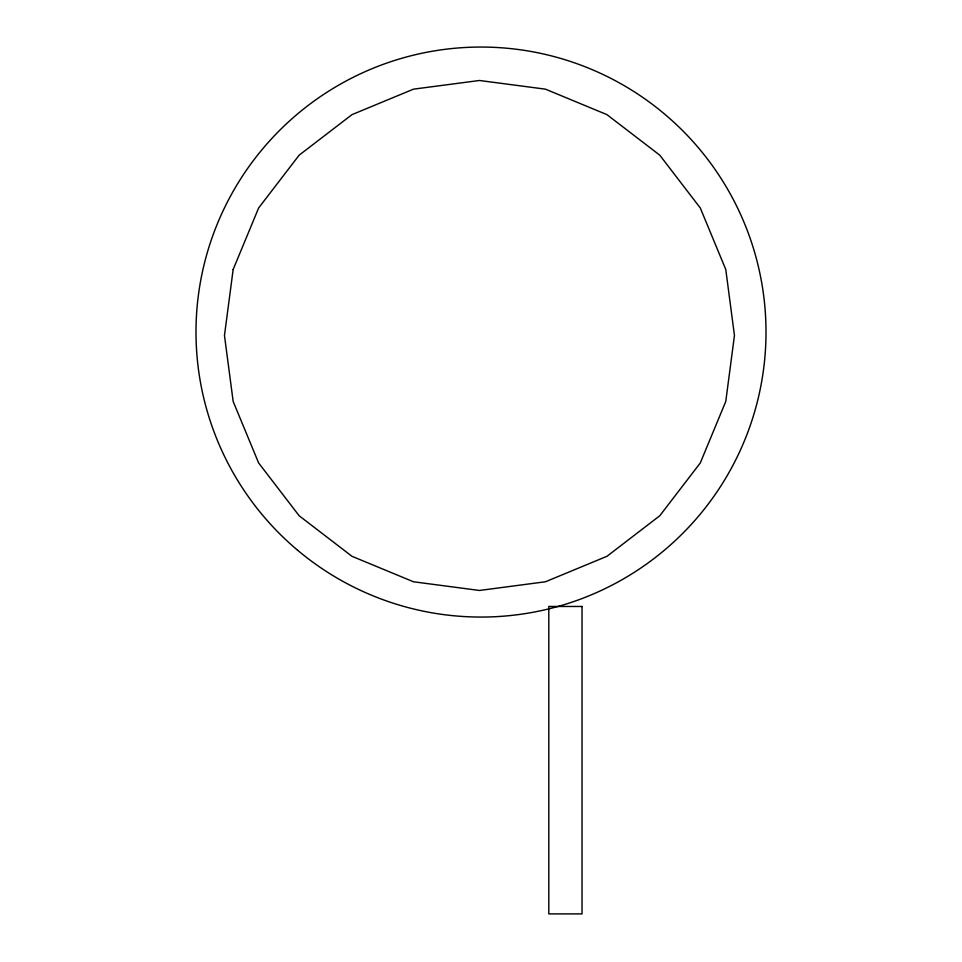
<?xml version="1.0" encoding="UTF-8"?>
<svg xmlns="http://www.w3.org/2000/svg" width="962" height="962" viewBox="0 0 962 962"><rect width="100%" height="100%" fill="white"/><g stroke="black" fill="none" stroke-linecap="round" stroke-linejoin="round"><path stroke-width="1.44" d="M233.165 269.468L224.471 335.473L233.165 401.467L258.634 462.962L299.158 515.776L351.972 556.301L413.468 581.769L479.461 590.464L545.466 581.769L606.962 556.301L659.764 515.776L700.288 462.962L725.769 401.467L734.451 335.473L725.769 269.468L700.288 207.972L659.764 155.159L606.962 114.646L545.466 89.165L479.461 80.483L413.468 89.165L351.972 114.646L299.158 155.159L258.634 207.972L233.165 269.468M582.022 606.469L548.797 606.469L548.797 913.9L582.022 913.9L582.022 606.469M297.535 550.168A285.017 285.017 0 0 0 761.615 381.89A285.017 285.017 0 0 0 383.85 64.117A285.017 285.017 0 0 0 297.535 550.168"/></g></svg>
